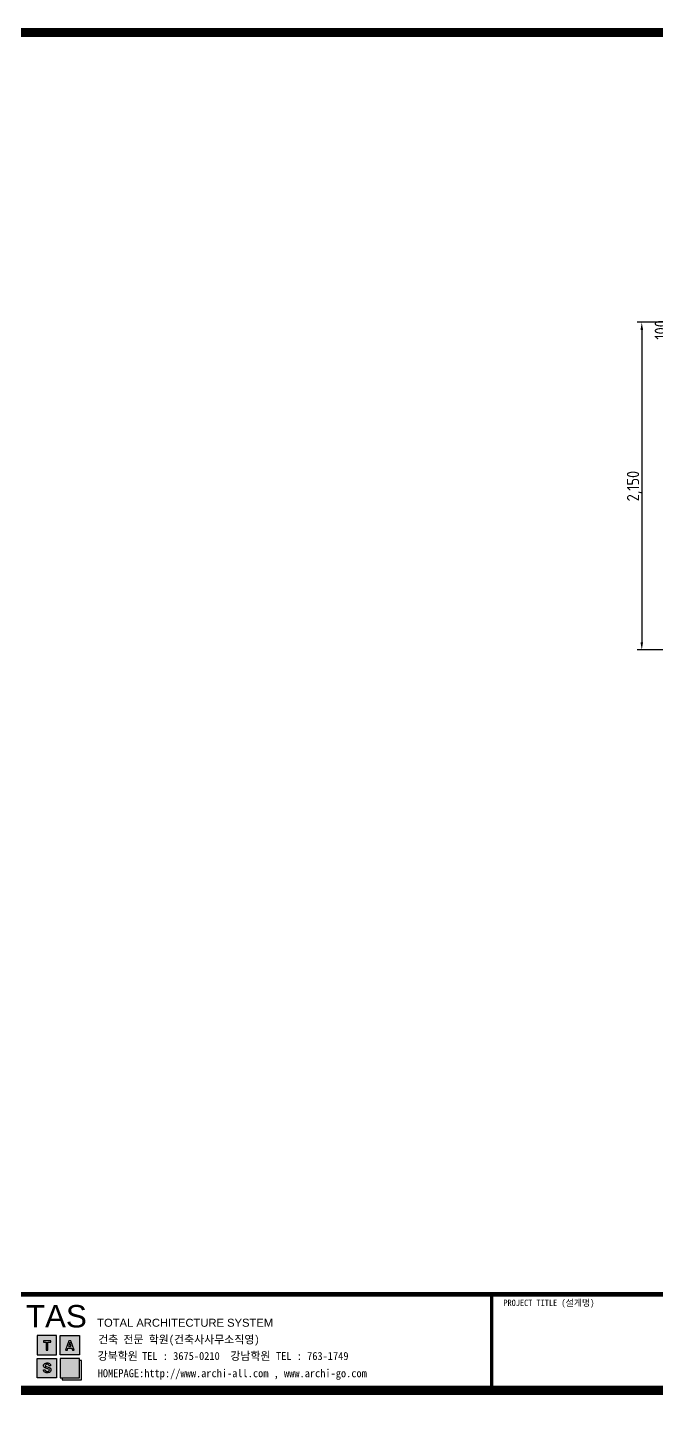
# Model space of a CAD drawing. Extents: x 0 to 79700, y -68 to 28499.
# Drawn here: x 67349 to 71467, y 8664 to 17812 of the extents above; entities that cross this region are included whole.
import ezdxf

# ---------------------------------------------------------------- set-up
doc = ezdxf.new("R2010")
doc.units = 0
doc.header["$LTSCALE"] = 50
doc.header["$MEASUREMENT"] = 0
doc.header["$PDMODE"] = 3
doc.layers.get('0').update_dxf_attribs({"linetype": 'CONTINUOUS'})
doc.layers.get('DEFPOINTS').update_dxf_attribs({"linetype": 'CONTINUOUS'})
doc.styles.add('3', font='swissk.ttf')
doc.styles.add('4', font='')
doc.styles.get("Standard").update_dxf_attribs({"font": 'architxt.shx'})
doc.styles.get('4').set_extended_font_data('DotumChe')
doc.dimstyles.new('STANDARD$0', dxfattribs={"dimscale": 0, "dimtxt": 80, "dimasz": 50, "dimexe": 30, "dimexo": 150, "dimtad": 3, "dimdec": 0, "dimdsep": 46, "dimlunit": 6, "dimtxsty": 'Standard', "dimcen": 80, "dimclrd": 254, "dimclre": 254, "dimadec": 0, "dimazin": 0, "dimtfac": 1, "dimtdec": 0, "dimtmove": 2, "dimatfit": 3, "dimfxl": 1, "dimtolj": 1, "dimtzin": 0, "dimarcsym": 0})

# ---------------------------------------------------------------- blocks, each defined once
blk = doc.blocks.new('*D422')
at = {"color": 254, "lineweight": -2, "transparency": 16777216}
for p, q in [((71568.7, 15930.7), (71568.7, 15980.7)), ((72319.5, 15880.7), (71538.7, 15880.7)), ((71568.7, 15780.7), (71568.7, 15880.7)), ((72158.5, 15780.7), (71538.7, 15780.7)), ((71568.7, 15730.7), (71568.7, 15680.7))]:
    blk.add_line(p, q, dxfattribs=at)
at = {"color": 254, "transparency": 16777216}
for points in [[(71560.3, 15930.7), (71577, 15930.7), (71568.7, 15880.7)], [(71560.3, 15730.7), (71577, 15730.7), (71568.7, 15780.7)]]:
    blk.add_solid(points, dxfattribs=at)
at = {"layer": 'DEFPOINTS', "color": 0, "transparency": 16777216}
for p in [(71568.7, 15880.7), (72469.5, 15880.7), (72308.5, 15780.7)]:
    blk.add_point(p, dxfattribs=at)
at = {"color": 0, "transparency": 16777216, "insert": (71497.7, 15830.7), "char_height": 80, "attachment_point": 5, "rotation": 90}
blk.add_mtext('\\A1;100', dxfattribs=at)
blk = doc.blocks.new('*D423')
at = {"color": 254, "lineweight": -2, "transparency": 16777216}
for p, q in [((72158.5, 15880.7), (71343.3, 15880.7)), ((71373.3, 15830.7), (71373.3, 13780.7)), ((72158.5, 13730.7), (71343.3, 13730.7))]:
    blk.add_line(p, q, dxfattribs=at)
at = {"color": 254, "transparency": 16777216}
for points in [[(71365, 15830.7), (71381.7, 15830.7), (71373.3, 15880.7)], [(71365, 13780.7), (71381.7, 13780.7), (71373.3, 13730.7)]]:
    blk.add_solid(points, dxfattribs=at)
at = {"layer": 'DEFPOINTS', "color": 0, "transparency": 16777216}
for p in [(72308.5, 15880.7), (71373.3, 13730.7), (72308.5, 13730.7)]:
    blk.add_point(p, dxfattribs=at)
at = {"color": 0, "transparency": 16777216, "insert": (71325.1, 14805.7), "char_height": 80, "attachment_point": 5, "rotation": 90}
blk.add_mtext('\\A1;2,150', dxfattribs=at)
blk = doc.blocks.new('forma3')
h = blk.add_hatch(color=7)
h.paths.add_polyline_path([(20.59, 7.79), (16.39, 7.79), (16.39, 11.99), (20.59, 11.99)])
h.paths.add_polyline_path([(18.72, 10.83), (18.28, 10.83), (17.55, 8.8), (17.95, 8.8), (18.08, 9.22), (18.91, 9.22), (19.05, 8.8), (19.45, 8.8)], flags=16)
h.paths.add_polyline_path([(18.49, 10.49), (18.19, 9.55), (18.8, 9.55)], flags=0)
h.paths.add_polyline_path([(11.35, 7.79), (15.55, 7.79), (15.55, 11.99), (11.35, 11.99)])
h.paths.add_polyline_path([(14.34, 10.82), (12.72, 10.82), (12.72, 10.52), (13.34, 10.52), (13.34, 8.8), (13.72, 8.8), (13.72, 10.52), (14.34, 10.52)], flags=16)
h.paths.add_polyline_path([(11.35, 6.95), (15.55, 6.95), (15.55, 2.75), (11.35, 2.75)])
edge = h.paths.add_edge_path(flags=16)
edge.add_line((14.3, 5.37), (13.95, 5.37))
edge.add_arc((13.51, 5.25), 0.461, 15.2045, 91.6435)
edge.add_arc((13.52, 5.25), 0.46, 92.5202, 143.5117)
edge.add_arc((13.33, 5.41), 0.223, 147.9136, 257.5767)
edge.add_arc((13.93, 6.55), 1.5, 244.5439, 262.1897)
edge.add_arc((13.55, 3.91), 1.16, 54.3571, 81.1751, ccw=False)
edge.add_arc((13.86, 4.48), 0.522, -18.0796, 45.7147, ccw=False)
edge.add_arc((13.79, 4.44), 0.583, 294.2457, 348.2392, ccw=False)
edge.add_arc((13.52, 5.26), 1.45, 262.9929, 290.5927, ccw=False)
edge.add_arc((13.42, 4.52), 0.701, 210.9646, 263.5539, ccw=False)
edge.add_arc((13.19, 4.42), 0.45, 173.3367, 214.756, ccw=False)
edge.add_line((12.74, 4.47), (13.09, 4.47))
edge.add_arc((13.45, 4.5), 0.362, 184.7381, 266.0846)
edge.add_arc((13.58, 4.71), 0.585, 254.8829, 310.8747)
edge.add_arc((13.79, 4.42), 0.227, 317.6345, 411.7698)
edge.add_arc((13.32, 3.6), 1.17, 58.3854, 82.4062)
edge.add_arc((13.72, 6.2), 1.46, 238.4434, 260.2529, ccw=False)
edge.add_arc((13.27, 5.38), 0.526, 138.4377, 234.2522, ccw=False)
edge.add_arc((13.53, 5.04), 0.951, 79.1189, 133.9717, ccw=False)
edge.add_arc((13.63, 5.29), 0.691, 28.7179, 83.0271, ccw=False)
edge.add_arc((13.15, 5.21), 1.16, 7.9314, 20.6514, ccw=False)
h.paths.add_polyline_path([(20.59, 6.95), (16.39, 6.95), (16.39, 2.75), (20.59, 2.75)])
blk.add_line((0, 297), (420, 297))
at = {"const_width": 2}
blk.add_lwpolyline([(0, 297), (0, 0), (420, 0), (420, 297)], close=True, dxfattribs=at)
for points, const_width in [([(420, 21), (0, 21)], 1), ([(110.67, 0), (110.67, 21)], 0.7)]:
    blk.add_lwpolyline(points, dxfattribs=dict(const_width=const_width))
at = {"color": 7}
for points in [[(11.35, 7.79), (15.55, 7.79), (15.55, 11.99), (11.35, 11.99)], [(14.34, 10.82), (12.72, 10.82), (12.72, 10.52), (13.34, 10.52), (13.34, 8.8), (13.72, 8.8), (13.72, 10.52), (14.34, 10.52), (14.34, 10.82)], [(20.59, 7.79), (16.39, 7.79), (16.39, 11.99), (20.59, 11.99)], [(18.72, 10.83), (18.28, 10.83), (17.55, 8.8), (17.95, 8.8), (18.08, 9.22), (18.91, 9.22), (19.05, 8.8), (19.45, 8.8)], [(18.49, 10.49), (18.19, 9.55), (18.8, 9.55)], [(11.35, 6.95), (15.55, 6.95), (15.55, 2.75), (11.35, 2.75)], [(20.59, 6.95), (16.39, 6.95), (16.39, 2.75), (20.59, 2.75)]]:
    blk.add_lwpolyline(points, close=True, dxfattribs=at)
blk.add_lwpolyline([(16.83, 2.75), (16.83, 2.3), (21.03, 2.3), (21.03, 6.5), (20.59, 6.5)], dxfattribs=at)
blk.add_lwpolyline([(14.3, 5.37), (13.95, 5.37, 0.346472), (13.49, 5.71, 0.226238), (13.15, 5.53, 0.5187), (13.29, 5.19, 0.077147), (13.73, 5.06, -0.117552), (14.23, 4.86, -0.285774), (14.36, 4.32, -0.240049), (14.03, 3.91, -0.121012), (13.34, 3.83, -0.233578), (12.82, 4.16, -0.18272), (12.74, 4.47), (13.09, 4.47, 0.370638), (13.43, 4.14, 0.24929), (13.96, 4.26, 0.435514), (13.94, 4.59, 0.105196), (13.48, 4.76, -0.09545), (12.96, 4.95, -0.444259), (12.87, 5.73, -0.244018), (13.71, 5.98, -0.241506), (14.23, 5.62, -0.055559)], format="xyb", close=True, dxfattribs=at)
for s, height, style, p in [('TAS', 4.9, '3', (8.89, 13.75)), ('PROJECT TITLE (설게명)', 1.4, '4', (113.22, 18.44)), ('TOTAL ARCHITECTURE SYSTEM', 1.75, '3', (24.47, 13.9)), (' 건축 전문 학원(건축사사무소직영)', 1.75, '4', (23.55, 10.24)), ('강북학원', 1.75, '4', (24.57, 6.63)), ('TEL : 3675-0210', 1.75, '4', (34.28, 6.63)), ('강남학원', 1.75, '4', (53.57, 6.63)), ('TEL : 763-1749', 1.75, '4', (63.55, 6.63)), ('HOMEPAGE:http://www.archi-all.com , www.archi-go.com', 1.75, '4', (24.57, 2.86))]:
    blk.add_text(s, height=height, dxfattribs=dict(style=style)).set_placement(p)

msp = doc.modelspace()

# ---------------------------------------------------------------- block references
at = {"xscale": 30, "yscale": 30, "zscale": 30}
for p in [(67069.50283, 8872.39417), (67069.50283, -37.60583)]:
    msp.add_blockref('forma3', p, dxfattribs=at)

# ---------------------------------------------------------------- dimensions: what is measured, and where the dimension line sits
at = {"ltscale": 10}
for base, p1, p2, picture, middle in [((71568.66342, 15880.742), (72308.48905, 15780.742), (72469.48905, 15880.742), '*D422', (71497.72592, 15830.742)), ((71373.31679, 13730.742), (72308.48905, 15880.742), (72308.48905, 13730.742), '*D423', (71325.07274, 14805.742))]:
    dim = msp.add_linear_dim(base=base, p1=p1, p2=p2, angle=90, dimstyle='STANDARD$0', override={"dimscale": 1}, dxfattribs=at)
    dim.commit()
    dim.dimension.update_dxf_attribs({"geometry": picture, "text_midpoint": middle})

doc.saveas('drawing.dxf')
